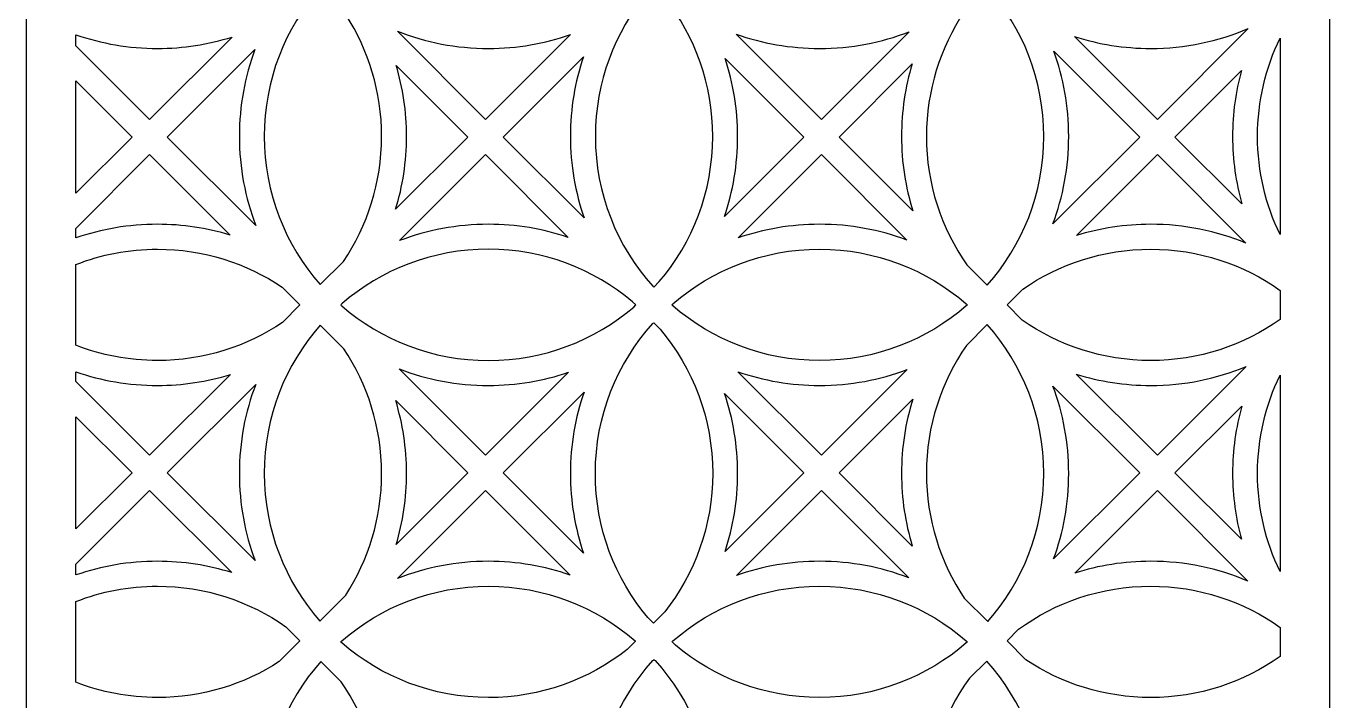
# Model space of a CAD drawing. Header units: centimetres. Extents: x -9.6 to 1.7, y -7 to 12.9.
# Drawn here: x -3.5 to 1.65, y -2.05 to 0.62 of the extents above; entities that cross this region are included whole.
import ezdxf

# ---------------------------------------------------------------- set-up
doc = ezdxf.new("R2010")
doc.units = ezdxf.units.CM
doc.header["$MEASUREMENT"] = 0
doc.layers.add('layer 1', color=7, linetype='Continuous')

msp = doc.modelspace()

# ---------------------------------------------------------------- linework, layer by layer
at = {"layer": 'layer 1', "color": 242}
for points, knots in [([(-3.50443, -7.01306), (-3.50443, -7.01306), (-3.50443, -6.87915), (-3.50443, -6.87915), (-3.50443, -6.87915), (-3.50443, -6.87915), (-3.50443, -6.07805), (-3.50443, -6.07805), (-3.50443, -6.07805), (-3.50443, -6.07805), (-3.50443, -5.8667), (-3.50443, -5.8667), (-3.50443, -5.8667), (-3.50443, -5.8667), (-3.50443, -5.76213), (-3.50443, -5.76213), (-3.50443, -5.76213), (-3.50443, -5.76213), (-3.50443, -5.55076), (-3.50443, -5.55076), (-3.50443, -5.55076), (-3.50443, -5.55076), (-3.50443, -4.74492), (-3.50443, -4.74492), (-3.50443, -4.74492), (-3.50443, -4.74492), (-3.50443, -4.53359), (-3.50443, -4.53359), (-3.50443, -4.53359), (-3.50443, -4.53359), (-3.50443, -4.42902), (-3.50443, -4.42902), (-3.50443, -4.42902), (-3.50443, -4.42902), (-3.50443, -4.21759), (-3.50443, -4.21759), (-3.50443, -4.21759), (-3.50443, -4.21759), (-3.50443, -3.4119), (-3.50443, -3.4119), (-3.50443, -3.4119), (-3.50443, -3.4119), (-3.50443, -3.20048), (-3.50443, -3.20048), (-3.50443, -3.20048), (-3.50443, -3.20048), (-3.50443, -3.09591), (-3.50443, -3.09591), (-3.50443, -3.09591), (-3.50443, -3.09591), (-3.50443, -2.88462), (-3.50443, -2.88462), (-3.50443, -2.88462), (-3.50443, -2.88462), (-3.50443, -2.07877), (-3.50443, -2.07877), (-3.50443, -2.07877), (-3.50443, -2.07877), (-3.50443, -1.86737), (-3.50443, -1.86737), (-3.50443, -1.86737), (-3.50443, -1.86737), (-3.50443, -1.7628), (-3.50443, -1.7628), (-3.50443, -1.7628), (-3.50443, -1.7628), (-3.50443, -1.55138), (-3.50443, -1.55138), (-3.50443, -1.55138), (-3.50443, -1.55138), (-3.50443, -0.74559), (-3.50443, -0.74559), (-3.50443, -0.74559), (-3.50443, -0.74559), (-3.50443, -0.53426), (-3.50443, -0.53426), (-3.50443, -0.53426), (-3.50443, -0.53426), (-3.50443, -0.42969), (-3.50443, -0.42969), (-3.50443, -0.42969), (-3.50443, -0.42969), (-3.50443, -0.21832), (-3.50443, -0.21832), (-3.50443, -0.21832), (-3.50443, -0.21832), (-3.50443, 0.58742), (-3.50443, 0.58742), (-3.50443, 0.58742), (-3.50443, 0.58742), (-3.50443, 0.79885), (-3.50443, 0.79885), (-3.50443, 0.79885), (-3.50443, 0.79885), (-3.50443, 0.90342), (-3.50443, 0.90342), (-3.50443, 0.90342), (-3.50443, 0.90342), (-3.50443, 1.11481), (-3.50443, 1.11481), (-3.50443, 1.11481), (-3.50443, 1.11481), (-3.50443, 1.92064), (-3.50443, 1.92064), (-3.50443, 1.92064), (-3.50443, 1.92064), (-3.50443, 2.13196), (-3.50443, 2.13196), (-3.50443, 2.13196), (-3.50443, 2.13196), (-3.50443, 2.23653), (-3.50443, 2.23653), (-3.50443, 2.23653), (-3.50443, 2.23653), (-3.50443, 2.44794), (-3.50443, 2.44794), (-3.50443, 2.44794), (-3.50443, 2.44794), (-3.50443, 3.25364), (-3.50443, 3.25364), (-3.50443, 3.25364), (-3.50443, 3.25364), (-3.50443, 3.46508), (-3.50443, 3.46508), (-3.50443, 3.46508), (-3.50443, 3.46508), (-3.50443, 3.56965), (-3.50443, 3.56965), (-3.50443, 3.56965), (-3.50443, 3.56965), (-3.50443, 3.78101), (-3.50443, 3.78101), (-3.50443, 3.78101), (-3.50443, 3.78101), (-3.50443, 4.58616), (-3.50443, 4.58616), (-3.50443, 4.58616), (-3.50443, 4.58616), (-3.50443, 4.79819), (-3.50443, 4.79819), (-3.50443, 4.79819), (-3.50443, 4.79819), (-3.50443, 4.90276), (-3.50443, 4.90276), (-3.50443, 4.90276), (-3.50443, 4.90276), (-3.50443, 5.11408), (-3.50443, 5.11408), (-3.50443, 5.11408), (-3.50443, 5.11408), (-3.50443, 5.91455), (-3.50443, 5.91455), (-3.50443, 5.91455), (-3.50443, 5.91455), (-3.50443, 6.13129), (-3.50443, 6.13129), (-3.50443, 6.13129), (-3.50443, 6.13129), (-3.50443, 6.23587), (-3.50443, 6.23587), (-3.50443, 6.23587), (-3.50443, 6.23587), (-3.50443, 6.44722), (-3.50443, 6.44722), (-3.50443, 6.44722), (-3.50443, 6.44722), (-3.50443, 7.24295), (-3.50443, 7.24295), (-3.50443, 7.24295), (-3.50443, 7.24295), (-3.50443, 7.46441), (-3.50443, 7.46441), (-3.50443, 7.46441), (-3.50443, 7.46441), (-3.50443, 7.56898), (-3.50443, 7.56898), (-3.50443, 7.56898), (-3.50443, 7.56898), (-3.50443, 7.78033), (-3.50443, 7.78033), (-3.50443, 7.78033), (-3.50443, 7.78033), (-3.50443, 8.57134), (-3.50443, 8.57134), (-3.50443, 8.57134), (-3.50443, 8.57134), (-3.50443, 8.79752), (-3.50443, 8.79752), (-3.50443, 8.79752), (-3.50443, 8.79752), (-3.50443, 8.90209), (-3.50443, 8.90209), (-3.50443, 8.90209), (-3.50443, 8.90209), (-3.50443, 9.11339), (-3.50443, 9.11339), (-3.50443, 9.11339), (-3.50443, 9.11339), (-3.50443, 9.89973), (-3.50443, 9.89973), (-3.50443, 9.89973), (-3.50443, 9.89973), (-3.50443, 10.13063), (-3.50443, 10.13063), (-3.50443, 10.13063), (-3.50443, 10.13063), (-3.50443, 10.2352), (-3.50443, 10.2352), (-3.50443, 10.2352), (-3.50443, 10.2352), (-3.50443, 10.4466), (-3.50443, 10.4466), (-3.50443, 10.4466), (-3.50443, 10.4466), (-3.50443, 11.22812), (-3.50443, 11.22812), (-3.50443, 11.22812), (-3.50443, 11.22812), (-3.50443, 11.46374), (-3.50443, 11.46374), (-3.50443, 11.46374), (-3.50443, 11.46374), (-3.50443, 11.56825), (-3.50443, 11.56825), (-3.50443, 11.56825), (-3.50443, 11.56825), (-3.50443, 11.77965), (-3.50443, 11.77965), (-3.50443, 11.77965), (-3.50443, 11.77965), (-3.50443, 12.55652), (-3.50443, 12.55652), (-3.50443, 12.55652), (-3.50443, 12.55652), (-3.50443, 12.79685), (-3.50443, 12.79685), (-3.50443, 12.79685), (-3.50443, 12.79685), (-3.50443, 12.89), (-3.50443, 12.89), (-3.50443, 12.89), (-3.50443, 12.89), (-2.50952, 12.89), (-2.50952, 12.89), (-2.50952, 12.89), (-2.50952, 12.89), (-2.19343, 12.89), (-2.19343, 12.89), (-2.19343, 12.89), (-2.19343, 12.89), (-1.18112, 12.89), (-1.18112, 12.89), (-1.18112, 12.89), (-1.18112, 12.89), (-0.86504, 12.89), (-0.86504, 12.89), (-0.86504, 12.89), (-0.86504, 12.89), (0.14727, 12.89), (0.14727, 12.89), (0.14727, 12.89), (0.14727, 12.89), (0.46335, 12.89), (0.46335, 12.89), (0.46335, 12.89), (0.46335, 12.89), (1.47566, 12.89), (1.47566, 12.89), (1.47566, 12.89), (1.47566, 12.89), (1.65197, 12.89), (1.65197, 12.89), (1.65197, 12.89), (1.65197, 12.89), (1.65197, 12.71368), (1.65197, 12.71368), (1.65197, 12.71368), (1.65197, 12.71368), (1.65197, 11.64998), (1.65197, 11.64998), (1.65197, 11.64998), (1.65197, 11.64998), (1.65197, 11.38212), (1.65197, 11.38212), (1.65197, 11.38212), (1.65197, 11.38212), (1.65197, 10.31687), (1.65197, 10.31687), (1.65197, 10.31687), (1.65197, 10.31687), (1.65197, 10.04892), (1.65197, 10.04892), (1.65197, 10.04892), (1.65197, 10.04892), (1.65197, 8.98376), (1.65197, 8.98376), (1.65197, 8.98376), (1.65197, 8.98376), (1.65197, 8.71584), (1.65197, 8.71584), (1.65197, 8.71584), (1.65197, 8.71584), (1.65197, 7.65065), (1.65197, 7.65065), (1.65197, 7.65065), (1.65197, 7.65065), (1.65197, 7.38278), (1.65197, 7.38278), (1.65197, 7.38278), (1.65197, 7.38278), (1.65197, 6.31757), (1.65197, 6.31757), (1.65197, 6.31757), (1.65197, 6.31757), (1.65197, 6.04965), (1.65197, 6.04965), (1.65197, 6.04965), (1.65197, 6.04965), (1.65197, 4.98447), (1.65197, 4.98447), (1.65197, 4.98447), (1.65197, 4.98447), (1.65197, 4.7165), (1.65197, 4.7165), (1.65197, 4.7165), (1.65197, 4.7165), (1.65197, 3.65134), (1.65197, 3.65134), (1.65197, 3.65134), (1.65197, 3.65134), (1.65197, 3.38337), (1.65197, 3.38337), (1.65197, 3.38337), (1.65197, 3.38337), (1.65197, 2.31821), (1.65197, 2.31821), (1.65197, 2.31821), (1.65197, 2.31821), (1.65197, 2.05025), (1.65197, 2.05025), (1.65197, 2.05025), (1.65197, 2.05025), (1.65197, 0.98506), (1.65197, 0.98506), (1.65197, 0.98506), (1.65197, 0.98506), (1.65197, 0.71716), (1.65197, 0.71716), (1.65197, 0.71716), (1.65197, 0.71716), (1.65197, -0.34804), (1.65197, -0.34804), (1.65197, -0.34804), (1.65197, -0.34804), (1.65197, -0.6159), (1.65197, -0.6159), (1.65197, -0.6159), (1.65197, -0.6159), (1.65197, -1.68111), (1.65197, -1.68111), (1.65197, -1.68111), (1.65197, -1.68111), (1.65197, -1.94899), (1.65197, -1.94899), (1.65197, -1.94899), (1.65197, -1.94899), (1.65197, -3.01419), (1.65197, -3.01419), (1.65197, -3.01419), (1.65197, -3.01419), (1.65197, -3.28215), (1.65197, -3.28215), (1.65197, -3.28215), (1.65197, -3.28215), (1.65197, -4.34732), (1.65197, -4.34732), (1.65197, -4.34732), (1.65197, -4.34732), (1.65197, -4.61528), (1.65197, -4.61528), (1.65197, -4.61528), (1.65197, -4.61528), (1.65197, -5.68045), (1.65197, -5.68045), (1.65197, -5.68045), (1.65197, -5.68045), (1.65197, -5.94842), (1.65197, -5.94842), (1.65197, -5.94842), (1.65197, -5.94842), (1.65197, -7.01306), (1.65197, -7.01306), (1.65197, -7.01306), (1.65197, -7.01306), (1.59217, -7.01306), (1.59217, -7.01306), (1.59217, -7.01306), (1.59217, -7.01306), (1.32374, -7.01306), (1.32374, -7.01306), (1.32374, -7.01306), (1.32374, -7.01306), (0.56219, -7.01306), (0.56219, -7.01306), (0.56219, -7.01306), (0.56219, -7.01306), (0.343, -7.01306), (0.343, -7.01306), (0.343, -7.01306), (0.343, -7.01306), (0.26378, -7.01306), (0.26378, -7.01306), (0.26378, -7.01306), (0.26378, -7.01306), (0.01441, -7.01306), (0.01441, -7.01306), (0.01441, -7.01306), (0.01441, -7.01306), (-0.74712, -7.01306), (-0.74712, -7.01306), (-0.74712, -7.01306), (-0.74712, -7.01306), (-0.98155, -7.01306), (-0.98155, -7.01306), (-0.98155, -7.01306), (-0.98155, -7.01306), (-1.06461, -7.01306), (-1.06461, -7.01306), (-1.06461, -7.01306), (-1.06461, -7.01306), (-1.29501, -7.01306), (-1.29501, -7.01306), (-1.29501, -7.01306), (-1.29501, -7.01306), (-2.0565, -7.01306), (-2.0565, -7.01306), (-2.0565, -7.01306), (-2.0565, -7.01306), (-2.30994, -7.01306), (-2.30994, -7.01306), (-2.30994, -7.01306), (-2.30994, -7.01306), (-2.38508, -7.01306), (-2.38508, -7.01306), (-2.38508, -7.01306), (-2.38508, -7.01306), (-2.60434, -7.01306), (-2.60434, -7.01306), (-2.60434, -7.01306), (-2.60434, -7.01306), (-3.36596, -7.01306), (-3.36596, -7.01306), (-3.36596, -7.01306), (-3.36596, -7.01306), (-3.50443, -7.01306), (-3.50443, -7.01306)], [0, 0, 0, 0, 0.0086957, 0.0086957, 0.0086957, 0.0086957, 0.0173913, 0.0173913, 0.0173913, 0.0173913, 0.026087, 0.026087, 0.026087, 0.026087, 0.0347826, 0.0347826, 0.0347826, 0.0347826, 0.0434783, 0.0434783, 0.0434783, 0.0434783, 0.0521739, 0.0521739, 0.0521739, 0.0521739, 0.0608696, 0.0608696, 0.0608696, 0.0608696, 0.0695652, 0.0695652, 0.0695652, 0.0695652, 0.0782609, 0.0782609, 0.0782609, 0.0782609, 0.0869565, 0.0869565, 0.0869565, 0.0869565, 0.0956522, 0.0956522, 0.0956522, 0.0956522, 0.1043478, 0.1043478, 0.1043478, 0.1043478, 0.1130435, 0.1130435, 0.1130435, 0.1130435, 0.1217391, 0.1217391, 0.1217391, 0.1217391, 0.1304348, 0.1304348, 0.1304348, 0.1304348, 0.1391304, 0.1391304, 0.1391304, 0.1391304, 0.1478261, 0.1478261, 0.1478261, 0.1478261, 0.1565217, 0.1565217, 0.1565217, 0.1565217, 0.1652174, 0.1652174, 0.1652174, 0.1652174, 0.173913, 0.173913, 0.173913, 0.173913, 0.1826087, 0.1826087, 0.1826087, 0.1826087, 0.1913043, 0.1913043, 0.1913043, 0.1913043, 0.2, 0.2, 0.2, 0.2, 0.2086957, 0.2086957, 0.2086957, 0.2086957, 0.2173913, 0.2173913, 0.2173913, 0.2173913, 0.226087, 0.226087, 0.226087, 0.226087, 0.2347826, 0.2347826, 0.2347826, 0.2347826, 0.2434783, 0.2434783, 0.2434783, 0.2434783, 0.2521739, 0.2521739, 0.2521739, 0.2521739, 0.2608696, 0.2608696, 0.2608696, 0.2608696, 0.2695652, 0.2695652, 0.2695652, 0.2695652, 0.2782609, 0.2782609, 0.2782609, 0.2782609, 0.2869565, 0.2869565, 0.2869565, 0.2869565, 0.2956522, 0.2956522, 0.2956522, 0.2956522, 0.3043478, 0.3043478, 0.3043478, 0.3043478, 0.3130435, 0.3130435, 0.3130435, 0.3130435, 0.3217391, 0.3217391, 0.3217391, 0.3217391, 0.3304348, 0.3304348, 0.3304348, 0.3304348, 0.3391304, 0.3391304, 0.3391304, 0.3391304, 0.3478261, 0.3478261, 0.3478261, 0.3478261, 0.3565217, 0.3565217, 0.3565217, 0.3565217, 0.3652174, 0.3652174, 0.3652174, 0.3652174, 0.373913, 0.373913, 0.373913, 0.373913, 0.3826087, 0.3826087, 0.3826087, 0.3826087, 0.3913043, 0.3913043, 0.3913043, 0.3913043, 0.4, 0.4, 0.4, 0.4, 0.4086957, 0.4086957, 0.4086957, 0.4086957, 0.4173913, 0.4173913, 0.4173913, 0.4173913, 0.426087, 0.426087, 0.426087, 0.426087, 0.4347826, 0.4347826, 0.4347826, 0.4347826, 0.4434783, 0.4434783, 0.4434783, 0.4434783, 0.4521739, 0.4521739, 0.4521739, 0.4521739, 0.4608696, 0.4608696, 0.4608696, 0.4608696, 0.4695652, 0.4695652, 0.4695652, 0.4695652, 0.4782609, 0.4782609, 0.4782609, 0.4782609, 0.4869565, 0.4869565, 0.4869565, 0.4869565, 0.4956522, 0.4956522, 0.4956522, 0.4956522, 0.5043478, 0.5043478, 0.5043478, 0.5043478, 0.5130435, 0.5130435, 0.5130435, 0.5130435, 0.5217391, 0.5217391, 0.5217391, 0.5217391, 0.5304348, 0.5304348, 0.5304348, 0.5304348, 0.5391304, 0.5391304, 0.5391304, 0.5391304, 0.5478261, 0.5478261, 0.5478261, 0.5478261, 0.5565217, 0.5565217, 0.5565217, 0.5565217, 0.5652174, 0.5652174, 0.5652174, 0.5652174, 0.573913, 0.573913, 0.573913, 0.573913, 0.5826087, 0.5826087, 0.5826087, 0.5826087, 0.5913043, 0.5913043, 0.5913043, 0.5913043, 0.6, 0.6, 0.6, 0.6, 0.6086957, 0.6086957, 0.6086957, 0.6086957, 0.6173913, 0.6173913, 0.6173913, 0.6173913, 0.626087, 0.626087, 0.626087, 0.626087, 0.6347826, 0.6347826, 0.6347826, 0.6347826, 0.6434783, 0.6434783, 0.6434783, 0.6434783, 0.6521739, 0.6521739, 0.6521739, 0.6521739, 0.6608696, 0.6608696, 0.6608696, 0.6608696, 0.6695652, 0.6695652, 0.6695652, 0.6695652, 0.6782609, 0.6782609, 0.6782609, 0.6782609, 0.6869565, 0.6869565, 0.6869565, 0.6869565, 0.6956522, 0.6956522, 0.6956522, 0.6956522, 0.7043478, 0.7043478, 0.7043478, 0.7043478, 0.7130435, 0.7130435, 0.7130435, 0.7130435, 0.7217391, 0.7217391, 0.7217391, 0.7217391, 0.7304348, 0.7304348, 0.7304348, 0.7304348, 0.7391304, 0.7391304, 0.7391304, 0.7391304, 0.7478261, 0.7478261, 0.7478261, 0.7478261, 0.7565217, 0.7565217, 0.7565217, 0.7565217, 0.7652174, 0.7652174, 0.7652174, 0.7652174, 0.773913, 0.773913, 0.773913, 0.773913, 0.7826087, 0.7826087, 0.7826087, 0.7826087, 0.7913043, 0.7913043, 0.7913043, 0.7913043, 0.8, 0.8, 0.8, 0.8, 0.8086957, 0.8086957, 0.8086957, 0.8086957, 0.8173913, 0.8173913, 0.8173913, 0.8173913, 0.826087, 0.826087, 0.826087, 0.826087, 0.8347826, 0.8347826, 0.8347826, 0.8347826, 0.8434783, 0.8434783, 0.8434783, 0.8434783, 0.8521739, 0.8521739, 0.8521739, 0.8521739, 0.8608696, 0.8608696, 0.8608696, 0.8608696, 0.8695652, 0.8695652, 0.8695652, 0.8695652, 0.8782609, 0.8782609, 0.8782609, 0.8782609, 0.8869565, 0.8869565, 0.8869565, 0.8869565, 0.8956522, 0.8956522, 0.8956522, 0.8956522, 0.9043478, 0.9043478, 0.9043478, 0.9043478, 0.9130435, 0.9130435, 0.9130435, 0.9130435, 0.9217391, 0.9217391, 0.9217391, 0.9217391, 0.9304348, 0.9304348, 0.9304348, 0.9304348, 0.9391304, 0.9391304, 0.9391304, 0.9391304, 0.9478261, 0.9478261, 0.9478261, 0.9478261, 0.9565217, 0.9565217, 0.9565217, 0.9565217, 0.9652174, 0.9652174, 0.9652174, 0.9652174, 0.973913, 0.973913, 0.973913, 0.973913, 0.9826087, 0.9826087, 0.9826087, 0.9826087, 1, 1, 1, 1]), ([(-1.25314, 0.18458), (-1.25314, 0.39962), (-1.17655, 0.5968), (-1.04917, 0.75033), (-1.04917, 0.75033), (-1.04917, 0.75033), (-1.02308, 0.77642), (-1.02308, 0.77642), (-1.02308, 0.77642), (-1.02308, 0.77642), (-0.97636, 0.7297), (-0.97636, 0.7297), (-0.97636, 0.7297), (-0.85896, 0.57931), (-0.78898, 0.39011), (-0.78898, 0.18458), (-0.78898, 0.18458), (-0.78898, -0.03454), (-0.86854, -0.23509), (-1.00029, -0.38984), (-1.00029, -0.38984), (-1.00029, -0.38984), (-1.02198, -0.41152), (-1.02198, -0.41152), (-1.02198, -0.41152), (-1.0233, -0.41035), (-1.02463, -0.40917), (-1.02597, -0.408), (-1.02597, -0.408), (-1.16718, -0.25093), (-1.25314, -0.04321), (-1.25314, 0.18458)], [0, 0, 0, 0, 0.1111111, 0.1111111, 0.1111111, 0.1111111, 0.2222222, 0.2222222, 0.2222222, 0.2222222, 0.3333333, 0.3333333, 0.3333333, 0.3333333, 0.4444444, 0.4444444, 0.4444444, 0.4444444, 0.5555556, 0.5555556, 0.5555556, 0.5555556, 0.6666667, 0.6666667, 0.6666667, 0.6666667, 0.7777778, 0.7777778, 0.7777778, 0.7777778, 1, 1, 1, 1]), ([(-2.56252, 0.18458), (-2.56252, 0.40807), (-2.47978, 0.61226), (-2.34328, 0.76823), (-2.34328, 0.76823), (-2.34328, 0.76823), (-2.23911, 0.66406), (-2.23911, 0.66406), (-2.23911, 0.66406), (-2.15006, 0.5258), (-2.09836, 0.36122), (-2.09836, 0.18458), (-2.09836, 0.18458), (-2.09836, 0.0012), (-2.15407, -0.1692), (-2.24946, -0.31062), (-2.24946, -0.31062), (-2.24946, -0.31062), (-2.34075, -0.40191), (-2.34075, -0.40191), (-2.34075, -0.40191), (-2.47874, -0.24558), (-2.56252, -0.04028), (-2.56252, 0.18458)], [0, 0, 0, 0, 0.1428571, 0.1428571, 0.1428571, 0.1428571, 0.2857143, 0.2857143, 0.2857143, 0.2857143, 0.4285714, 0.4285714, 0.4285714, 0.4285714, 0.5714286, 0.5714286, 0.5714286, 0.5714286, 0.7142857, 0.7142857, 0.7142857, 0.7142857, 1, 1, 1, 1]), ([(0.05624, 0.18458), (0.05624, 0.36629), (0.11096, 0.53522), (0.20476, 0.67587), (0.20476, 0.67587), (0.20476, 0.67587), (0.29925, 0.77036), (0.29925, 0.77036), (0.29925, 0.77036), (0.43687, 0.61412), (0.5204, 0.4091), (0.5204, 0.18458), (0.5204, 0.18458), (0.5204, -0.04131), (0.43584, -0.24745), (0.29673, -0.40405), (0.29673, -0.40405), (0.29673, -0.40405), (0.21639, -0.32371), (0.21639, -0.32371), (0.21639, -0.32371), (0.1155, -0.17977), (0.05624, -0.00451), (0.05624, 0.18458)], [0, 0, 0, 0, 0.1428571, 0.1428571, 0.1428571, 0.1428571, 0.2857143, 0.2857143, 0.2857143, 0.2857143, 0.4285714, 0.4285714, 0.4285714, 0.4285714, 0.5714286, 0.5714286, 0.5714286, 0.5714286, 0.7142857, 0.7142857, 0.7142857, 0.7142857, 1, 1, 1, 1]), ([(-2.68976, 0.57748), (-2.78301, 0.5482), (-2.88223, 0.53239), (-2.98513, 0.53239), (-2.98513, 0.53239), (-3.09799, 0.53239), (-3.20639, 0.55142), (-3.30737, 0.58638), (-3.30737, 0.58638), (-3.30737, 0.58638), (-3.30737, 0.54326), (-3.30737, 0.54326), (-3.30737, 0.54326), (-3.30737, 0.54326), (-3.01567, 0.25157), (-3.01567, 0.25157), (-3.01567, 0.25157), (-3.01567, 0.25157), (-2.68976, 0.57748), (-2.68976, 0.57748)], [0, 0, 0, 0, 0.1666667, 0.1666667, 0.1666667, 0.1666667, 0.3333333, 0.3333333, 0.3333333, 0.3333333, 0.5, 0.5, 0.5, 0.5, 0.6666667, 0.6666667, 0.6666667, 0.6666667, 1, 1, 1, 1]), ([(-1.3519, 0.58695), (-1.45334, 0.55164), (-1.5623, 0.53239), (-1.67575, 0.53239), (-1.67575, 0.53239), (-1.80294, 0.53239), (-1.9245, 0.55652), (-2.03613, 0.60042), (-2.03613, 0.60042), (-2.03613, 0.60042), (-1.68728, 0.25157), (-1.68728, 0.25157), (-1.68728, 0.25157), (-1.68728, 0.25157), (-1.3519, 0.58695), (-1.3519, 0.58695)], [0, 0, 0, 0, 0.2, 0.2, 0.2, 0.2, 0.4, 0.4, 0.4, 0.4, 0.6, 0.6, 0.6, 0.6, 1, 1, 1, 1]), ([(-0.01251, 0.59794), (-0.12235, 0.55564), (-0.24164, 0.53239), (-0.36637, 0.53239), (-0.36637, 0.53239), (-0.48216, 0.53239), (-0.59326, 0.55244), (-0.69646, 0.58914), (-0.69646, 0.58914), (-0.69646, 0.58914), (-0.35889, 0.25157), (-0.35889, 0.25157), (-0.35889, 0.25157), (-0.35889, 0.25157), (-0.01251, 0.59794), (-0.01251, 0.59794)], [0, 0, 0, 0, 0.2, 0.2, 0.2, 0.2, 0.4, 0.4, 0.4, 0.4, 0.6, 0.6, 0.6, 0.6, 1, 1, 1, 1]), ([(1.32877, 0.61083), (1.21029, 0.56035), (1.07991, 0.53239), (0.94301, 0.53239), (0.94301, 0.53239), (0.8379, 0.53239), (0.73664, 0.54892), (0.64165, 0.57942), (0.64165, 0.57942), (0.64165, 0.57942), (0.96951, 0.25157), (0.96951, 0.25157), (0.96951, 0.25157), (0.96951, 0.25157), (1.32877, 0.61083), (1.32877, 0.61083)], [0, 0, 0, 0, 0.2, 0.2, 0.2, 0.2, 0.4, 0.4, 0.4, 0.4, 0.6, 0.6, 0.6, 0.6, 1, 1, 1, 1]), ([(1.45491, 0.57276), (1.39772, 0.45551), (1.36562, 0.32379), (1.36562, 0.18458), (1.36562, 0.18458), (1.36562, 0.04541), (1.39774, -0.08627), (1.45491, -0.20349), (1.45491, -0.20349), (1.45491, -0.20349), (1.45491, 0.57276), (1.45491, 0.57276)], [0, 0, 0, 0, 0.25, 0.25, 0.25, 0.25, 0.5, 0.5, 0.5, 0.5, 1, 1, 1, 1]), ([(-2.66105, 0.18458), (-2.66105, 0.30562), (-2.63917, 0.42155), (-2.59922, 0.52867), (-2.59922, 0.52867), (-2.59922, 0.52867), (-2.946, 0.1819), (-2.946, 0.1819), (-2.946, 0.1819), (-2.946, 0.1819), (-2.59592, -0.16818), (-2.59592, -0.16818), (-2.59592, -0.16818), (-2.63796, -0.05865), (-2.66105, 0.06027), (-2.66105, 0.18458)], [0, 0, 0, 0, 0.2, 0.2, 0.2, 0.2, 0.4, 0.4, 0.4, 0.4, 0.6, 0.6, 0.6, 0.6, 1, 1, 1, 1]), ([(0.55952, 0.52221), (0.59795, 0.41689), (0.61893, 0.30318), (0.61893, 0.18458), (0.61893, 0.18458), (0.61893, 0.06273), (0.59674, -0.05394), (0.55628, -0.16166), (0.55628, -0.16166), (0.55628, -0.16166), (0.89984, 0.1819), (0.89984, 0.1819), (0.89984, 0.1819), (0.89984, 0.1819), (0.55952, 0.52221), (0.55952, 0.52221)], [0, 0, 0, 0, 0.2, 0.2, 0.2, 0.2, 0.4, 0.4, 0.4, 0.4, 0.6, 0.6, 0.6, 0.6, 1, 1, 1, 1]), ([(-2.04056, 0.4655), (-2.01411, 0.37647), (-1.99983, 0.28219), (-1.99983, 0.18458), (-1.99983, 0.18458), (-1.99983, 0.08417), (-2.0149, -0.01271), (-2.04283, -0.10399), (-2.04283, -0.10399), (-2.04283, -0.10399), (-1.75695, 0.1819), (-1.75695, 0.1819), (-1.75695, 0.1819), (-1.75695, 0.1819), (-2.04056, 0.4655), (-2.04056, 0.4655)], [0, 0, 0, 0, 0.2, 0.2, 0.2, 0.2, 0.4, 0.4, 0.4, 0.4, 0.6, 0.6, 0.6, 0.6, 1, 1, 1, 1]), ([(-1.35167, 0.18458), (-1.35167, 0.29457), (-1.33363, 0.40037), (-1.30035, 0.49915), (-1.30035, 0.49915), (-1.30035, 0.49915), (-1.61761, 0.1819), (-1.61761, 0.1819), (-1.61761, 0.1819), (-1.61761, 0.1819), (-1.29749, -0.13822), (-1.29749, -0.13822), (-1.29749, -0.13822), (-1.33256, -0.03708), (-1.35167, 0.07152), (-1.35167, 0.18458)], [0, 0, 0, 0, 0.2, 0.2, 0.2, 0.2, 0.4, 0.4, 0.4, 0.4, 0.6, 0.6, 0.6, 0.6, 1, 1, 1, 1]), ([(-0.73983, 0.49317), (-0.70783, 0.3961), (-0.69045, 0.29237), (-0.69045, 0.18458), (-0.69045, 0.18458), (-0.69045, 0.07384), (-0.70874, -0.03263), (-0.74244, -0.13199), (-0.74244, -0.13199), (-0.74244, -0.13199), (-0.42856, 0.1819), (-0.42856, 0.1819), (-0.42856, 0.1819), (-0.42856, 0.1819), (-0.73983, 0.49317), (-0.73983, 0.49317)], [0, 0, 0, 0, 0.2, 0.2, 0.2, 0.2, 0.4, 0.4, 0.4, 0.4, 0.6, 0.6, 0.6, 0.6, 1, 1, 1, 1]), ([(-0.04229, 0.18458), (-0.04229, 0.28429), (-0.02742, 0.38054), (0.00014, 0.47125), (0.00014, 0.47125), (0.00014, 0.47125), (-0.28921, 0.1819), (-0.28921, 0.1819), (-0.28921, 0.1819), (-0.28921, 0.1819), (0.00247, -0.10979), (0.00247, -0.10979), (0.00247, -0.10979), (-0.0266, -0.01683), (-0.04229, 0.08205), (-0.04229, 0.18458)], [0, 0, 0, 0, 0.2, 0.2, 0.2, 0.2, 0.4, 0.4, 0.4, 0.4, 0.6, 0.6, 0.6, 0.6, 1, 1, 1, 1]), ([(1.26709, 0.18458), (1.26709, 0.27457), (1.27922, 0.36173), (1.30184, 0.44456), (1.30184, 0.44456), (1.30184, 0.44456), (1.03918, 0.1819), (1.03918, 0.1819), (1.03918, 0.1819), (1.03918, 0.1819), (1.30384, -0.08276), (1.30384, -0.08276), (1.30384, -0.08276), (1.27991, 0.00226), (1.26709, 0.09192), (1.26709, 0.18458)], [0, 0, 0, 0, 0.2, 0.2, 0.2, 0.2, 0.4, 0.4, 0.4, 0.4, 0.6, 0.6, 0.6, 0.6, 1, 1, 1, 1]), ([(-3.30737, -0.04013), (-3.30737, -0.04013), (-3.08534, 0.1819), (-3.08534, 0.1819), (-3.08534, 0.1819), (-3.08534, 0.1819), (-3.30737, 0.40392), (-3.30737, 0.40392), (-3.30737, 0.40392), (-3.30737, 0.40392), (-3.30737, -0.04013), (-3.30737, -0.04013)], [0, 0, 0, 0, 0.25, 0.25, 0.25, 0.25, 0.5, 0.5, 0.5, 0.5, 1, 1, 1, 1]), ([(-3.30737, -0.21715), (-3.20639, -0.18221), (-3.09798, -0.16323), (-2.98513, -0.16323), (-2.98513, -0.16323), (-2.88507, -0.16323), (-2.7885, -0.1782), (-2.6975, -0.20595), (-2.6975, -0.20595), (-2.6975, -0.20595), (-3.01567, 0.11222), (-3.01567, 0.11222), (-3.01567, 0.11222), (-3.01567, 0.11222), (-3.30737, -0.17947), (-3.30737, -0.17947), (-3.30737, -0.17947), (-3.30737, -0.17947), (-3.30737, -0.21715), (-3.30737, -0.21715)], [0, 0, 0, 0, 0.1666667, 0.1666667, 0.1666667, 0.1666667, 0.3333333, 0.3333333, 0.3333333, 0.3333333, 0.5, 0.5, 0.5, 0.5, 0.6666667, 0.6666667, 0.6666667, 0.6666667, 1, 1, 1, 1]), ([(-2.02746, -0.22796), (-1.91821, -0.18618), (-1.79967, -0.16323), (-1.67575, -0.16323), (-1.67575, -0.16323), (-1.56539, -0.16323), (-1.45925, -0.18139), (-1.36018, -0.21488), (-1.36018, -0.21488), (-1.36018, -0.21488), (-1.68728, 0.11222), (-1.68728, 0.11222), (-1.68728, 0.11222), (-1.68728, 0.11222), (-2.02746, -0.22796), (-2.02746, -0.22796)], [0, 0, 0, 0, 0.2, 0.2, 0.2, 0.2, 0.4, 0.4, 0.4, 0.4, 0.6, 0.6, 0.6, 0.6, 1, 1, 1, 1]), ([(-0.68817, -0.21706), (-0.58731, -0.18221), (-0.47906, -0.16323), (-0.36637, -0.16323), (-0.36637, -0.16323), (-0.24492, -0.16323), (-0.12862, -0.18527), (-0.02118, -0.22548), (-0.02118, -0.22548), (-0.02118, -0.22548), (-0.35889, 0.11222), (-0.35889, 0.11222), (-0.35889, 0.11222), (-0.35889, 0.11222), (-0.68817, -0.21706), (-0.68817, -0.21706)], [0, 0, 0, 0, 0.2, 0.2, 0.2, 0.2, 0.4, 0.4, 0.4, 0.4, 0.6, 0.6, 0.6, 0.6, 1, 1, 1, 1]), ([(0.64961, -0.20768), (0.74229, -0.1788), (0.84083, -0.16323), (0.94301, -0.16323), (0.94301, -0.16323), (1.07638, -0.16323), (1.20356, -0.1898), (1.31958, -0.23785), (1.31958, -0.23785), (1.31958, -0.23785), (0.96951, 0.11222), (0.96951, 0.11222), (0.96951, 0.11222), (0.96951, 0.11222), (0.64961, -0.20768), (0.64961, -0.20768)], [0, 0, 0, 0, 0.2, 0.2, 0.2, 0.2, 0.4, 0.4, 0.4, 0.4, 0.6, 0.6, 0.6, 0.6, 1, 1, 1, 1]), ([(-3.30737, -0.64179), (-3.20748, -0.68078), (-3.09881, -0.70219), (-2.98513, -0.70219), (-2.98513, -0.70219), (-2.80175, -0.70219), (-2.63135, -0.64649), (-2.48993, -0.55109), (-2.48993, -0.55109), (-2.48993, -0.55109), (-2.42115, -0.4823), (-2.42115, -0.4823), (-2.42115, -0.4823), (-2.42115, -0.4823), (-2.49186, -0.41159), (-2.49186, -0.41159), (-2.49186, -0.41159), (-2.6329, -0.31697), (-2.80258, -0.26176), (-2.98513, -0.26176), (-2.98513, -0.26176), (-3.09881, -0.26176), (-3.20748, -0.28317), (-3.30737, -0.32216), (-3.30737, -0.32216), (-3.30737, -0.32216), (-3.30737, -0.64179), (-3.30737, -0.64179)], [0, 0, 0, 0, 0.125, 0.125, 0.125, 0.125, 0.25, 0.25, 0.25, 0.25, 0.375, 0.375, 0.375, 0.375, 0.5, 0.5, 0.5, 0.5, 0.625, 0.625, 0.625, 0.625, 0.75, 0.75, 0.75, 0.75, 1, 1, 1, 1]), ([(-1.10133, -0.49088), (-1.25609, -0.62262), (-1.45663, -0.70219), (-1.67575, -0.70219), (-1.67575, -0.70219), (-1.89757, -0.70219), (-2.10039, -0.6207), (-2.25591, -0.48603), (-2.25591, -0.48603), (-2.25715, -0.48467), (-2.25839, -0.48331), (-2.25963, -0.48196), (-2.25963, -0.48196), (-2.25844, -0.48067), (-2.25722, -0.4794), (-2.25604, -0.4781), (-2.25604, -0.4781), (-2.1005, -0.34335), (-1.89765, -0.26176), (-1.67575, -0.26176), (-1.67575, -0.26176), (-1.45864, -0.26176), (-1.25976, -0.33987), (-1.10559, -0.46947), (-1.10559, -0.46947), (-1.10559, -0.46947), (-1.09275, -0.4823), (-1.09275, -0.4823), (-1.09275, -0.4823), (-1.09275, -0.4823), (-1.10133, -0.49088), (-1.10133, -0.49088)], [0, 0, 0, 0, 0.1111111, 0.1111111, 0.1111111, 0.1111111, 0.2222222, 0.2222222, 0.2222222, 0.2222222, 0.3333333, 0.3333333, 0.3333333, 0.3333333, 0.4444444, 0.4444444, 0.4444444, 0.4444444, 0.5555556, 0.5555556, 0.5555556, 0.5555556, 0.6666667, 0.6666667, 0.6666667, 0.6666667, 0.7777778, 0.7777778, 0.7777778, 0.7777778, 1, 1, 1, 1]), ([(0.21752, -0.48198), (0.21632, -0.48067), (0.21509, -0.47939), (0.21389, -0.47808), (0.21389, -0.47808), (0.05836, -0.34334), (-0.14448, -0.26176), (-0.36637, -0.26176), (-0.36637, -0.26176), (-0.58827, -0.26176), (-0.79112, -0.34335), (-0.94666, -0.4781), (-0.94666, -0.4781), (-0.94785, -0.47941), (-0.94908, -0.48068), (-0.95027, -0.48198), (-0.95027, -0.48198), (-0.94908, -0.48328), (-0.9479, -0.48457), (-0.94672, -0.48587), (-0.94672, -0.48587), (-0.79117, -0.62063), (-0.58828, -0.70219), (-0.36637, -0.70219), (-0.36637, -0.70219), (-0.14449, -0.70219), (0.05838, -0.62065), (0.21391, -0.48592), (0.21391, -0.48592), (0.21511, -0.4846), (0.21631, -0.48329), (0.21752, -0.48198)], [0, 0, 0, 0, 0.1111111, 0.1111111, 0.1111111, 0.1111111, 0.2222222, 0.2222222, 0.2222222, 0.2222222, 0.3333333, 0.3333333, 0.3333333, 0.3333333, 0.4444444, 0.4444444, 0.4444444, 0.4444444, 0.5555556, 0.5555556, 0.5555556, 0.5555556, 0.6666667, 0.6666667, 0.6666667, 0.6666667, 0.7777778, 0.7777778, 0.7777778, 0.7777778, 1, 1, 1, 1]), ([(1.45491, -0.4245), (1.3103, -0.32203), (1.1337, -0.26176), (0.94301, -0.26176), (0.94301, -0.26176), (0.75485, -0.26176), (0.58038, -0.32043), (0.43685, -0.42043), (0.43685, -0.42043), (0.43685, -0.42043), (0.37498, -0.4823), (0.37498, -0.4823), (0.37498, -0.4823), (0.37498, -0.4823), (0.43471, -0.54203), (0.43471, -0.54203), (0.43471, -0.54203), (0.57865, -0.64294), (0.75392, -0.70219), (0.94301, -0.70219), (0.94301, -0.70219), (1.13367, -0.70219), (1.3103, -0.64198), (1.45491, -0.53955), (1.45491, -0.53955), (1.45491, -0.53955), (1.45491, -0.4245), (1.45491, -0.4245)], [0, 0, 0, 0, 0.125, 0.125, 0.125, 0.125, 0.25, 0.25, 0.25, 0.25, 0.375, 0.375, 0.375, 0.375, 0.5, 0.5, 0.5, 0.5, 0.625, 0.625, 0.625, 0.625, 0.75, 0.75, 0.75, 0.75, 1, 1, 1, 1]), ([(-2.56252, -1.14853), (-2.56252, -0.92384), (-2.47887, -0.71866), (-2.34106, -0.56238), (-2.34106, -0.56238), (-2.34106, -0.56238), (-2.2482, -0.65525), (-2.2482, -0.65525), (-2.2482, -0.65525), (-2.15359, -0.79629), (-2.09836, -0.96597), (-2.09836, -1.14853), (-2.09836, -1.14853), (-2.09836, -1.32599), (-2.15056, -1.49127), (-2.24038, -1.62993), (-2.24038, -1.62993), (-2.24038, -1.62993), (-2.34297, -1.73252), (-2.34297, -1.73252), (-2.34297, -1.73252), (-2.47964, -1.57651), (-2.56252, -1.37219), (-2.56252, -1.14853)], [0, 0, 0, 0, 0.1428571, 0.1428571, 0.1428571, 0.1428571, 0.2857143, 0.2857143, 0.2857143, 0.2857143, 0.4285714, 0.4285714, 0.4285714, 0.4285714, 0.5714286, 0.5714286, 0.5714286, 0.5714286, 0.7142857, 0.7142857, 0.7142857, 0.7142857, 1, 1, 1, 1]), ([(-1.02232, -0.55273), (-1.02364, -0.5539), (-1.02495, -0.55507), (-1.02627, -0.55624), (-1.02627, -0.55624), (-1.16732, -0.71326), (-1.25314, -0.92089), (-1.25314, -1.14853), (-1.25314, -1.14853), (-1.25314, -1.36557), (-1.17509, -1.5644), (-1.04557, -1.71854), (-1.04557, -1.71854), (-1.04557, -1.71854), (-1.02308, -1.74102), (-1.02308, -1.74102), (-1.02308, -1.74102), (-1.02308, -1.74102), (-0.97863, -1.69657), (-0.97863, -1.69657), (-0.97863, -1.69657), (-0.85985, -1.54571), (-0.78898, -1.35538), (-0.78898, -1.14853), (-0.78898, -1.14853), (-0.78898, -0.93141), (-0.86709, -0.73252), (-0.99669, -0.57836), (-0.99669, -0.57836), (-0.99669, -0.57836), (-1.02232, -0.55273), (-1.02232, -0.55273)], [0, 0, 0, 0, 0.1111111, 0.1111111, 0.1111111, 0.1111111, 0.2222222, 0.2222222, 0.2222222, 0.2222222, 0.3333333, 0.3333333, 0.3333333, 0.3333333, 0.4444444, 0.4444444, 0.4444444, 0.4444444, 0.5555556, 0.5555556, 0.5555556, 0.5555556, 0.6666667, 0.6666667, 0.6666667, 0.6666667, 0.7777778, 0.7777778, 0.7777778, 0.7777778, 1, 1, 1, 1]), ([(0.05624, -1.14853), (0.05624, -0.96037), (0.11492, -0.78592), (0.21491, -0.64237), (0.21491, -0.64237), (0.21491, -0.64237), (0.29704, -0.56025), (0.29704, -0.56025), (0.29704, -0.56025), (0.43597, -0.71679), (0.5204, -0.92281), (0.5204, -1.14853), (0.5204, -1.14853), (0.5204, -1.37322), (0.43674, -1.57837), (0.29895, -1.73466), (0.29895, -1.73466), (0.29895, -1.73466), (0.20602, -1.64173), (0.20602, -1.64173), (0.20602, -1.64173), (0.11144, -1.5007), (0.05624, -1.33106), (0.05624, -1.14853)], [0, 0, 0, 0, 0.1428571, 0.1428571, 0.1428571, 0.1428571, 0.2857143, 0.2857143, 0.2857143, 0.2857143, 0.4285714, 0.4285714, 0.4285714, 0.4285714, 0.5714286, 0.5714286, 0.5714286, 0.5714286, 0.7142857, 0.7142857, 0.7142857, 0.7142857, 1, 1, 1, 1]), ([(-2.69657, -0.75772), (-2.78784, -0.78565), (-2.88473, -0.80072), (-2.98513, -0.80072), (-2.98513, -0.80072), (-3.09798, -0.80072), (-3.20639, -0.78173), (-3.30737, -0.74679), (-3.30737, -0.74679), (-3.30737, -0.74679), (-3.30737, -0.78513), (-3.30737, -0.78513), (-3.30737, -0.78513), (-3.30737, -0.78513), (-3.01567, -1.07683), (-3.01567, -1.07683), (-3.01567, -1.07683), (-3.01567, -1.07683), (-2.69657, -0.75772), (-2.69657, -0.75772)], [0, 0, 0, 0, 0.1666667, 0.1666667, 0.1666667, 0.1666667, 0.3333333, 0.3333333, 0.3333333, 0.3333333, 0.5, 0.5, 0.5, 0.5, 0.6666667, 0.6666667, 0.6666667, 0.6666667, 1, 1, 1, 1]), ([(-1.35918, -0.74873), (-1.45854, -0.78243), (-1.56502, -0.80072), (-1.67575, -0.80072), (-1.67575, -0.80072), (-1.80006, -0.80072), (-1.91898, -0.77762), (-2.02852, -0.73559), (-2.02852, -0.73559), (-2.02852, -0.73559), (-1.68728, -1.07683), (-1.68728, -1.07683), (-1.68728, -1.07683), (-1.68728, -1.07683), (-1.35918, -0.74873), (-1.35918, -0.74873)], [0, 0, 0, 0, 0.2, 0.2, 0.2, 0.2, 0.4, 0.4, 0.4, 0.4, 0.6, 0.6, 0.6, 0.6, 1, 1, 1, 1]), ([(-0.02013, -0.73807), (-0.12786, -0.77853), (-0.24452, -0.80072), (-0.36637, -0.80072), (-0.36637, -0.80072), (-0.47944, -0.80072), (-0.58803, -0.78161), (-0.68918, -0.74653), (-0.68918, -0.74653), (-0.68918, -0.74653), (-0.35889, -1.07683), (-0.35889, -1.07683), (-0.35889, -1.07683), (-0.35889, -1.07683), (-0.02013, -0.73807), (-0.02013, -0.73807)], [0, 0, 0, 0, 0.2, 0.2, 0.2, 0.2, 0.4, 0.4, 0.4, 0.4, 0.6, 0.6, 0.6, 0.6, 1, 1, 1, 1]), ([(1.32068, -0.72565), (1.20436, -0.77399), (1.07681, -0.80072), (0.94301, -0.80072), (0.94301, -0.80072), (0.84048, -0.80072), (0.74159, -0.78504), (0.64864, -0.75596), (0.64864, -0.75596), (0.64864, -0.75596), (0.96951, -1.07683), (0.96951, -1.07683), (0.96951, -1.07683), (0.96951, -1.07683), (1.32068, -0.72565), (1.32068, -0.72565)], [0, 0, 0, 0, 0.2, 0.2, 0.2, 0.2, 0.4, 0.4, 0.4, 0.4, 0.6, 0.6, 0.6, 0.6, 1, 1, 1, 1]), ([(1.45491, -0.76047), (1.39774, -0.87769), (1.36562, -1.00936), (1.36562, -1.14853), (1.36562, -1.14853), (1.36562, -1.28773), (1.39773, -1.41944), (1.45491, -1.53668), (1.45491, -1.53668), (1.45491, -1.53668), (1.45491, -0.76047), (1.45491, -0.76047)], [0, 0, 0, 0, 0.25, 0.25, 0.25, 0.25, 0.5, 0.5, 0.5, 0.5, 1, 1, 1, 1]), ([(-2.66105, -1.14853), (-2.66105, -1.02462), (-2.63811, -0.90606), (-2.59633, -0.79682), (-2.59633, -0.79682), (-2.59633, -0.79682), (-2.946, -1.1465), (-2.946, -1.1465), (-2.946, -1.1465), (-2.946, -1.1465), (-2.59882, -1.49368), (-2.59882, -1.49368), (-2.59882, -1.49368), (-2.63902, -1.38626), (-2.66105, -1.26997), (-2.66105, -1.14853)], [0, 0, 0, 0, 0.2, 0.2, 0.2, 0.2, 0.4, 0.4, 0.4, 0.4, 0.6, 0.6, 0.6, 0.6, 1, 1, 1, 1]), ([(0.55668, -0.80334), (0.59689, -0.91077), (0.61893, -1.02708), (0.61893, -1.14853), (0.61893, -1.14853), (0.61893, -1.26751), (0.59783, -1.38156), (0.55917, -1.48717), (0.55917, -1.48717), (0.55917, -1.48717), (0.89984, -1.1465), (0.89984, -1.1465), (0.89984, -1.1465), (0.89984, -1.1465), (0.55668, -0.80334), (0.55668, -0.80334)], [0, 0, 0, 0, 0.2, 0.2, 0.2, 0.2, 0.4, 0.4, 0.4, 0.4, 0.6, 0.6, 0.6, 0.6, 1, 1, 1, 1]), ([(-2.04255, -0.86089), (-2.01481, -0.9519), (-1.99983, -1.04846), (-1.99983, -1.14853), (-1.99983, -1.14853), (-1.99983, -1.24648), (-2.01421, -1.34107), (-2.04083, -1.43038), (-2.04083, -1.43038), (-2.04083, -1.43038), (-1.75695, -1.1465), (-1.75695, -1.1465), (-1.75695, -1.1465), (-1.75695, -1.1465), (-2.04255, -0.86089), (-2.04255, -0.86089)], [0, 0, 0, 0, 0.2, 0.2, 0.2, 0.2, 0.4, 0.4, 0.4, 0.4, 0.6, 0.6, 0.6, 0.6, 1, 1, 1, 1]), ([(-1.35167, -1.14853), (-1.35167, -1.03584), (-1.3327, -0.92759), (-1.29784, -0.82673), (-1.29784, -0.82673), (-1.29784, -0.82673), (-1.61761, -1.1465), (-1.61761, -1.1465), (-1.61761, -1.1465), (-1.61761, -1.1465), (-1.30004, -1.46407), (-1.30004, -1.46407), (-1.30004, -1.46407), (-1.33352, -1.36501), (-1.35167, -1.25888), (-1.35167, -1.14853)], [0, 0, 0, 0, 0.2, 0.2, 0.2, 0.2, 0.4, 0.4, 0.4, 0.4, 0.6, 0.6, 0.6, 0.6, 1, 1, 1, 1]), ([(-0.7421, -0.83295), (-0.7086, -0.93202), (-0.69045, -1.03816), (-0.69045, -1.14853), (-0.69045, -1.14853), (-0.69045, -1.25668), (-0.70794, -1.36073), (-0.74015, -1.45809), (-0.74015, -1.45809), (-0.74015, -1.45809), (-0.42856, -1.1465), (-0.42856, -1.1465), (-0.42856, -1.1465), (-0.42856, -1.1465), (-0.7421, -0.83295), (-0.7421, -0.83295)], [0, 0, 0, 0, 0.2, 0.2, 0.2, 0.2, 0.4, 0.4, 0.4, 0.4, 0.6, 0.6, 0.6, 0.6, 1, 1, 1, 1]), ([(-0.04229, -1.14853), (-0.04229, -1.04635), (-0.02672, -0.94781), (0.00216, -0.85512), (0.00216, -0.85512), (0.00216, -0.85512), (-0.28921, -1.1465), (-0.28921, -1.1465), (-0.28921, -1.1465), (-0.28921, -1.1465), (0.00042, -1.43613), (0.00042, -1.43613), (0.00042, -1.43613), (-0.02732, -1.34514), (-0.04229, -1.24859), (-0.04229, -1.14853)], [0, 0, 0, 0, 0.2, 0.2, 0.2, 0.2, 0.4, 0.4, 0.4, 0.4, 0.6, 0.6, 0.6, 0.6, 1, 1, 1, 1]), ([(-3.30737, -1.36852), (-3.30737, -1.36852), (-3.08534, -1.1465), (-3.08534, -1.1465), (-3.08534, -1.1465), (-3.08534, -1.1465), (-3.30737, -0.92447), (-3.30737, -0.92447), (-3.30737, -0.92447), (-3.30737, -0.92447), (-3.30737, -1.36852), (-3.30737, -1.36852)], [0, 0, 0, 0, 0.25, 0.25, 0.25, 0.25, 0.5, 0.5, 0.5, 0.5, 1, 1, 1, 1]), ([(1.26709, -1.14853), (1.26709, -1.0562), (1.27983, -0.96683), (1.30359, -0.88208), (1.30359, -0.88208), (1.30359, -0.88208), (1.03918, -1.1465), (1.03918, -1.1465), (1.03918, -1.1465), (1.03918, -1.1465), (1.30209, -1.40941), (1.30209, -1.40941), (1.30209, -1.40941), (1.27932, -1.3263), (1.26709, -1.23885), (1.26709, -1.14853)], [0, 0, 0, 0, 0.2, 0.2, 0.2, 0.2, 0.4, 0.4, 0.4, 0.4, 0.6, 0.6, 0.6, 0.6, 1, 1, 1, 1]), ([(-3.30737, -1.55033), (-3.20639, -1.51537), (-3.09799, -1.49634), (-2.98513, -1.49634), (-2.98513, -1.49634), (-2.88259, -1.49634), (-2.7837, -1.51203), (-2.69072, -1.54112), (-2.69072, -1.54112), (-2.69072, -1.54112), (-3.01567, -1.21617), (-3.01567, -1.21617), (-3.01567, -1.21617), (-3.01567, -1.21617), (-3.30737, -1.50787), (-3.30737, -1.50787), (-3.30737, -1.50787), (-3.30737, -1.50787), (-3.30737, -1.55033), (-3.30737, -1.55033)], [0, 0, 0, 0, 0.1666667, 0.1666667, 0.1666667, 0.1666667, 0.3333333, 0.3333333, 0.3333333, 0.3333333, 0.5, 0.5, 0.5, 0.5, 0.6666667, 0.6666667, 0.6666667, 0.6666667, 1, 1, 1, 1]), ([(-2.03507, -1.56396), (-1.92373, -1.52032), (-1.80254, -1.49634), (-1.67575, -1.49634), (-1.67575, -1.49634), (-1.56267, -1.49634), (-1.45407, -1.51546), (-1.35291, -1.55054), (-1.35291, -1.55054), (-1.35291, -1.55054), (-1.68728, -1.21617), (-1.68728, -1.21617), (-1.68728, -1.21617), (-1.68728, -1.21617), (-2.03507, -1.56396), (-2.03507, -1.56396)], [0, 0, 0, 0, 0.2, 0.2, 0.2, 0.2, 0.4, 0.4, 0.4, 0.4, 0.6, 0.6, 0.6, 0.6, 1, 1, 1, 1]), ([(-0.69545, -1.55273), (-0.59253, -1.51626), (-0.48178, -1.49634), (-0.36637, -1.49634), (-0.36637, -1.49634), (-0.24204, -1.49634), (-0.12311, -1.51944), (-0.01357, -1.56148), (-0.01357, -1.56148), (-0.01357, -1.56148), (-0.35889, -1.21617), (-0.35889, -1.21617), (-0.35889, -1.21617), (-0.35889, -1.21617), (-0.69545, -1.55273), (-0.69545, -1.55273)], [0, 0, 0, 0, 0.2, 0.2, 0.2, 0.2, 0.4, 0.4, 0.4, 0.4, 0.6, 0.6, 0.6, 0.6, 1, 1, 1, 1]), ([(0.64262, -1.54306), (0.73733, -1.51275), (0.83825, -1.49634), (0.94301, -1.49634), (0.94301, -1.49634), (1.07946, -1.49634), (1.20944, -1.52411), (1.32761, -1.57427), (1.32761, -1.57427), (1.32761, -1.57427), (0.96951, -1.21617), (0.96951, -1.21617), (0.96951, -1.21617), (0.96951, -1.21617), (0.64262, -1.54306), (0.64262, -1.54306)], [0, 0, 0, 0, 0.2, 0.2, 0.2, 0.2, 0.4, 0.4, 0.4, 0.4, 0.6, 0.6, 0.6, 0.6, 1, 1, 1, 1]), ([(-3.30737, -1.9749), (-3.20748, -2.01389), (-3.09881, -2.0353), (-2.98513, -2.0353), (-2.98513, -2.0353), (-2.80767, -2.0353), (-2.64238, -1.98311), (-2.50374, -1.89329), (-2.50374, -1.89329), (-2.50374, -1.89329), (-2.42115, -1.81069), (-2.42115, -1.81069), (-2.42115, -1.81069), (-2.42115, -1.81069), (-2.47676, -1.75508), (-2.47676, -1.75508), (-2.47676, -1.75508), (-2.62071, -1.65414), (-2.79601, -1.59487), (-2.98513, -1.59487), (-2.98513, -1.59487), (-3.09881, -1.59487), (-3.20748, -1.61628), (-3.30737, -1.65527), (-3.30737, -1.65527), (-3.30737, -1.65527), (-3.30737, -1.9749), (-3.30737, -1.9749)], [0, 0, 0, 0, 0.125, 0.125, 0.125, 0.125, 0.25, 0.25, 0.25, 0.25, 0.375, 0.375, 0.375, 0.375, 0.5, 0.5, 0.5, 0.5, 0.625, 0.625, 0.625, 0.625, 0.75, 0.75, 0.75, 0.75, 1, 1, 1, 1]), ([(-1.09441, -1.81235), (-1.09482, -1.81189), (-1.09525, -1.81145), (-1.09567, -1.81099), (-1.09567, -1.81099), (-1.25118, -1.67636), (-1.45396, -1.59487), (-1.67575, -1.59487), (-1.67575, -1.59487), (-1.89765, -1.59487), (-2.1005, -1.67646), (-2.25604, -1.81121), (-2.25604, -1.81121), (-2.25722, -1.81251), (-2.25843, -1.81377), (-2.25962, -1.81505), (-2.25962, -1.81505), (-2.25833, -1.81645), (-2.25705, -1.81785), (-2.25578, -1.81926), (-2.25578, -1.81926), (-2.10028, -1.95385), (-1.89751, -2.0353), (-1.67575, -2.0353), (-1.67575, -2.0353), (-1.4689, -2.0353), (-1.27857, -1.96443), (-1.12772, -1.84566), (-1.12772, -1.84566), (-1.12772, -1.84566), (-1.09441, -1.81235), (-1.09441, -1.81235)], [0, 0, 0, 0, 0.1111111, 0.1111111, 0.1111111, 0.1111111, 0.2222222, 0.2222222, 0.2222222, 0.2222222, 0.3333333, 0.3333333, 0.3333333, 0.3333333, 0.4444444, 0.4444444, 0.4444444, 0.4444444, 0.5555556, 0.5555556, 0.5555556, 0.5555556, 0.6666667, 0.6666667, 0.6666667, 0.6666667, 0.7777778, 0.7777778, 0.7777778, 0.7777778, 1, 1, 1, 1]), ([(0.21752, -1.81509), (0.21635, -1.81381), (0.21514, -1.81255), (0.21397, -1.81127), (0.21397, -1.81127), (0.05843, -1.67648), (-0.14445, -1.59487), (-0.36637, -1.59487), (-0.36637, -1.59487), (-0.58825, -1.59487), (-0.79109, -1.67644), (-0.94663, -1.81118), (-0.94663, -1.81118), (-0.94763, -1.81228), (-0.94866, -1.81335), (-0.94966, -1.81444), (-0.94966, -1.81444), (-0.94966, -1.81444), (-0.93638, -1.82772), (-0.93638, -1.82772), (-0.93638, -1.82772), (-0.78223, -1.95724), (-0.58341, -2.0353), (-0.36637, -2.0353), (-0.36637, -2.0353), (-0.14449, -2.0353), (0.05838, -1.95376), (0.21392, -1.81903), (0.21392, -1.81903), (0.21512, -1.81771), (0.21632, -1.8164), (0.21752, -1.81509)], [0, 0, 0, 0, 0.1111111, 0.1111111, 0.1111111, 0.1111111, 0.2222222, 0.2222222, 0.2222222, 0.2222222, 0.3333333, 0.3333333, 0.3333333, 0.3333333, 0.4444444, 0.4444444, 0.4444444, 0.4444444, 0.5555556, 0.5555556, 0.5555556, 0.5555556, 0.6666667, 0.6666667, 0.6666667, 0.6666667, 0.7777778, 0.7777778, 0.7777778, 0.7777778, 1, 1, 1, 1]), ([(1.45491, -1.7576), (1.3103, -1.65513), (1.13369, -1.59487), (0.94301, -1.59487), (0.94301, -1.59487), (0.74759, -1.59487), (0.56694, -1.65815), (0.42038, -1.7653), (0.42038, -1.7653), (0.42038, -1.7653), (0.37498, -1.81069), (0.37498, -1.81069), (0.37498, -1.81069), (0.37498, -1.81069), (0.4498, -1.88551), (0.4498, -1.88551), (0.4498, -1.88551), (0.59082, -1.9801), (0.76048, -2.0353), (0.94301, -2.0353), (0.94301, -2.0353), (1.13367, -2.0353), (1.3103, -1.97509), (1.45491, -1.87266), (1.45491, -1.87266), (1.45491, -1.87266), (1.45491, -1.7576), (1.45491, -1.7576)], [0, 0, 0, 0, 0.125, 0.125, 0.125, 0.125, 0.25, 0.25, 0.25, 0.25, 0.375, 0.375, 0.375, 0.375, 0.5, 0.5, 0.5, 0.5, 0.625, 0.625, 0.625, 0.625, 0.75, 0.75, 0.75, 0.75, 1, 1, 1, 1]), ([(-2.56252, -2.48164), (-2.56252, -2.25575), (-2.47797, -2.04958), (-2.33884, -1.893), (-2.33884, -1.893), (-2.33884, -1.893), (-2.25858, -1.97326), (-2.25858, -1.97326), (-2.25858, -1.97326), (-2.15765, -2.11722), (-2.09836, -2.29251), (-2.09836, -2.48164), (-2.09836, -2.48164), (-2.09836, -2.65365), (-2.14742, -2.8142), (-2.23222, -2.95016), (-2.23222, -2.95016), (-2.23222, -2.95016), (-2.34519, -3.06313), (-2.34519, -3.06313), (-2.34519, -3.06313), (-2.48055, -2.90744), (-2.56252, -2.7041), (-2.56252, -2.48164)], [0, 0, 0, 0, 0.1428571, 0.1428571, 0.1428571, 0.1428571, 0.2857143, 0.2857143, 0.2857143, 0.2857143, 0.4285714, 0.4285714, 0.4285714, 0.4285714, 0.5714286, 0.5714286, 0.5714286, 0.5714286, 0.7142857, 0.7142857, 0.7142857, 0.7142857, 1, 1, 1, 1]), ([(-1.01633, -1.88892), (-1.01792, -1.88753), (-1.01949, -1.88613), (-1.02106, -1.88472), (-1.02106, -1.88472), (-1.02275, -1.88623), (-1.02443, -1.88773), (-1.02612, -1.88921), (-1.02612, -1.88921), (-1.16724, -2.04626), (-1.25314, -2.25393), (-1.25314, -2.48164), (-1.25314, -2.48164), (-1.25314, -2.68712), (-1.1832, -2.87628), (-1.06585, -3.02665), (-1.06585, -3.02665), (-1.06585, -3.02665), (-1.02308, -3.06942), (-1.02308, -3.06942), (-1.02308, -3.06942), (-1.02308, -3.06942), (-0.9634, -3.00974), (-0.9634, -3.00974), (-0.9634, -3.00974), (-0.85383, -2.86221), (-0.78898, -2.67949), (-0.78898, -2.48164), (-0.78898, -2.48164), (-0.78898, -2.25378), (-0.87503, -2.04601), (-1.01633, -1.88892)], [0, 0, 0, 0, 0.1111111, 0.1111111, 0.1111111, 0.1111111, 0.2222222, 0.2222222, 0.2222222, 0.2222222, 0.3333333, 0.3333333, 0.3333333, 0.3333333, 0.4444444, 0.4444444, 0.4444444, 0.4444444, 0.5555556, 0.5555556, 0.5555556, 0.5555556, 0.6666667, 0.6666667, 0.6666667, 0.6666667, 0.7777778, 0.7777778, 0.7777778, 0.7777778, 1, 1, 1, 1]), ([(0.05624, -2.48164), (0.05624, -2.28622), (0.11953, -2.10558), (0.22667, -1.95901), (0.22667, -1.95901), (0.22667, -1.95901), (0.29482, -1.89086), (0.29482, -1.89086), (0.29482, -1.89086), (0.43507, -2.04771), (0.5204, -2.25472), (0.5204, -2.48164), (0.5204, -2.48164), (0.5204, -2.70513), (0.43765, -2.9093), (0.30116, -3.06527), (0.30116, -3.06527), (0.30116, -3.06527), (0.19693, -2.96104), (0.19693, -2.96104), (0.19693, -2.96104), (0.10791, -2.8228), (0.05624, -2.65825), (0.05624, -2.48164)], [0, 0, 0, 0, 0.1428571, 0.1428571, 0.1428571, 0.1428571, 0.2857143, 0.2857143, 0.2857143, 0.2857143, 0.4285714, 0.4285714, 0.4285714, 0.4285714, 0.5714286, 0.5714286, 0.5714286, 0.5714286, 0.7142857, 0.7142857, 0.7142857, 0.7142857, 1, 1, 1, 1])]:
    msp.add_open_spline(points, degree=3, knots=knots, dxfattribs=at)

doc.saveas('drawing.dxf')
